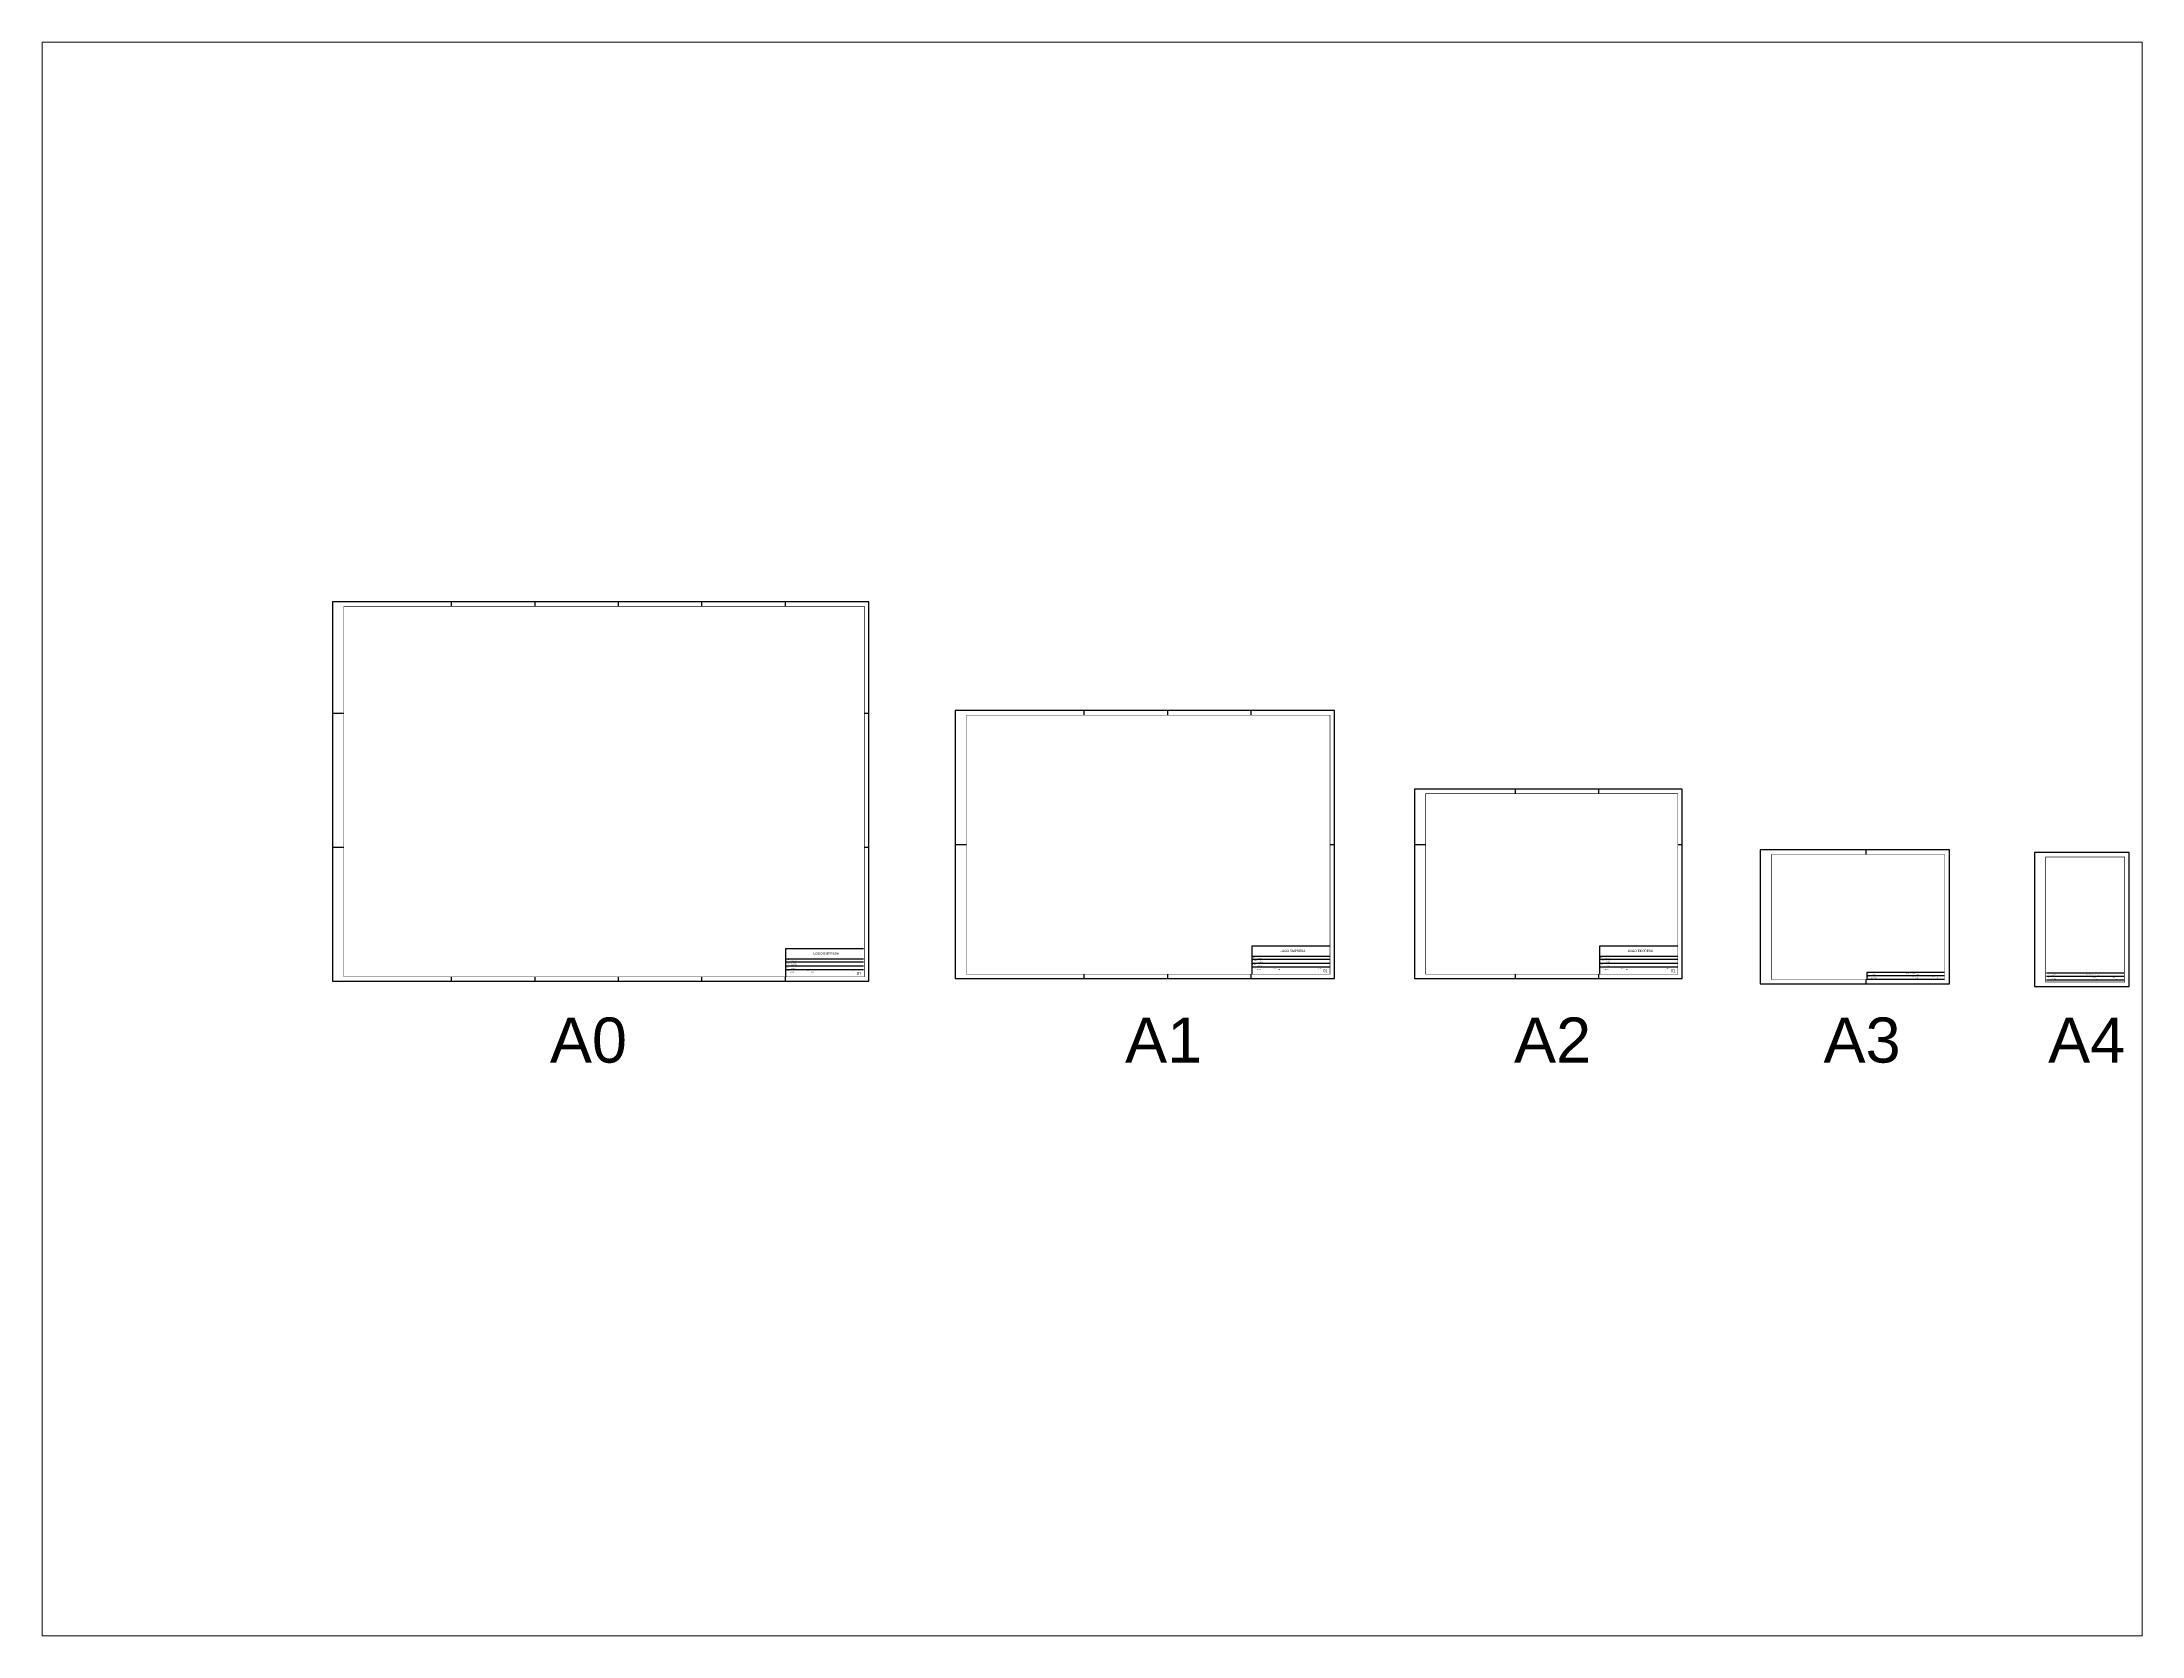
# Paper-space layout 'Layout1' of a CAD drawing. Header units: millimetres. Extents: x 26 to 231, y 20 to 176.
# The model-space entities are those that its viewports show. They can reach past a viewport. Long polylines and large blocks are cut down to what shows.
import ezdxf

# ---------------------------------------------------------------- set-up
doc = ezdxf.new("R2010")
doc.units = ezdxf.units.MM
doc.layers.add('ARQ-FOLHA', color=7, linetype='Continuous')
doc.styles.add('arial', font='arial.ttf')
doc.styles.add('videoaula', font='arial.ttf', dxfattribs={"height": 20})

# ---------------------------------------------------------------- blocks, each defined once
blk = doc.blocks.new('FOLHA A0')
at = {"layer": 'ARQ-FOLHA'}
for p, q in [((1189, 0), (0, 0)), ((0, 0), (0, -841)), ((264, -10), (264, 0)), ((449, -10), (449, 0)), ((634, -10), (634, 0)), ((819, -10), (819, 0)), ((1004, -10), (1004, 0)), ((1189, -841), (1189, 0)), ((0, -247), (25, -247)), ((1179, -247), (1189, -247)), ((0, -544), (25, -544)), ((1179, -544), (1189, -544)), ((264, -841), (264, -831)), ((449, -841), (449, -831)), ((634, -841), (634, -831)), ((819, -841), (819, -831)), ((1004, -841), (1004, -831))]:
    blk.add_line(p, q, dxfattribs=at)
at = {"layer": 'ARQ-FOLHA', "const_width": 1}
blk.add_lwpolyline([(1179, -10), (25, -10), (25, -831), (1179, -831), (1179, -10)], dxfattribs=at)
at = {"layer": 'ARQ-FOLHA'}
blk.add_lwpolyline([(0, -841), (1189, -841)], dxfattribs=at)
blk = doc.blocks.new('FOLHA A1')
at = {"layer": 'ARQ-FOLHA'}
for p, q in [((841, 0), (0, 0)), ((0, 0), (0, -594)), ((286, -10), (286, 0)), ((471, -10), (471, 0)), ((656, -10), (656, 0)), ((841, -594), (841, 0)), ((0, -297), (25, -297)), ((831, -297), (841, -297)), ((0, -594), (841, -594)), ((286, -594), (286, -584)), ((471, -594), (471, -584)), ((656, -594), (656, -584))]:
    blk.add_line(p, q, dxfattribs=at)
at = {"layer": 'ARQ-FOLHA', "const_width": 1}
blk.add_lwpolyline([(25, -10), (25, -584), (831, -584), (831, -10), (25, -10)], dxfattribs=at)
blk = doc.blocks.new('FOLHA A2')
at = {"layer": 'ARQ-FOLHA'}
for p, q in [((594, 0), (0, 0)), ((0, 0), (0, -420)), ((224, -10), (224, 0)), ((409, -10), (409, 0)), ((594, -420), (594, 0)), ((0, -123), (25, -123)), ((584, -123), (594, -123)), ((224, -420), (224, -410)), ((409, -420), (409, -410)), ((0, -420), (594, -420))]:
    blk.add_line(p, q, dxfattribs=at)
at = {"layer": 'ARQ-FOLHA', "const_width": 1}
blk.add_lwpolyline([(25, -410), (584, -410), (584, -10), (25, -10), (25, -410)], dxfattribs=at)
blk = doc.blocks.new('FOLHA A3')
at = {"layer": 'ARQ-FOLHA'}
for p, q in [((420, 0), (0, 0)), ((0, 0), (0, -297)), ((235, -10), (235, 0)), ((420, -297), (420, 0)), ((0, -297), (420, -297)), ((235, -297), (235, -287))]:
    blk.add_line(p, q, dxfattribs=at)
at = {"layer": 'ARQ-FOLHA', "const_width": 1}
blk.add_lwpolyline([(410, -10), (25, -10), (25, -287), (410, -287), (410, -10)], dxfattribs=at)
blk = doc.blocks.new('FOLHA A4')
at = {"layer": 'ARQ-FOLHA'}
for p, q in [((210, 0), (0, 0)), ((0, 0), (0, -297)), ((210, -297), (210, 0)), ((0, -297), (210, -297))]:
    blk.add_line(p, q, dxfattribs=at)
at = {"layer": 'ARQ-FOLHA', "const_width": 1}
blk.add_lwpolyline([(200, -10), (25, -10), (25, -287), (200, -287), (200, -10)], dxfattribs=at)

msp = doc.modelspace()

# ---------------------------------------------------------------- linework, layer by layer
at = {"layer": 'ARQ-FOLHA'}
for p, q in [((12832381646.98657, 4973163402.887199), (12832381473.48657, 4973163402.887199)), ((12832381473.48657, 4973163402.887199), (12832381473.48657, 4973163341.088685)), ((12832381646.98657, 4973163380.399928), (12832381473.48657, 4973163380.399928)), ((12832381473.48657, 4973163374.252404), (12832381473.48657, 4973163374.252404)), ((12832381646.98657, 4973163373.199927), (12832381473.48657, 4973163373.199927)), ((12832382681.20122, 4973163408.730036), (12832382507.70122, 4973163408.730036)), ((12832382507.70122, 4973163408.730036), (12832382507.70122, 4973163346.931521)), ((12832382681.20122, 4973163386.242764), (12832382507.70122, 4973163386.242764)), ((12832382507.70122, 4973163380.095241), (12832382507.70122, 4973163380.095241)), ((12832382681.20122, 4973163379.042764), (12832382507.70122, 4973163379.042764)), ((12832383452.18572, 4973163408.730036), (12832383278.68572, 4973163408.730036)), ((12832383278.68572, 4973163408.730036), (12832383278.68572, 4973163346.931521)), ((12832383452.18572, 4973163386.242764), (12832383278.68572, 4973163386.242764)), ((12832383278.68572, 4973163380.095241), (12832383278.68572, 4973163380.095241)), ((12832383452.18572, 4973163379.042764), (12832383278.68572, 4973163379.042764)), ((12832381473.48657, 4973163364.802404), (12832381473.48657, 4973163364.802404)), ((12832381646.98657, 4973163364.749928), (12832381473.48657, 4973163364.749928)), ((12832381646.98657, 4973163356.299928), (12832381473.48657, 4973163356.299928)), ((12832382507.70122, 4973163370.645241), (12832382507.70122, 4973163370.645241)), ((12832382681.20122, 4973163370.592764), (12832382507.70122, 4973163370.592764)), ((12832382681.20122, 4973163362.142764), (12832382507.70122, 4973163362.142764)), ((12832383278.68572, 4973163370.645241), (12832383278.68572, 4973163370.645241)), ((12832383452.18572, 4973163370.592764), (12832383278.68572, 4973163370.592764)), ((12832383452.18572, 4973163362.142764), (12832383278.68572, 4973163362.142764)), ((12832384043.09935, 4973163350.645837), (12832383871.09935, 4973163350.645837)), ((12832383871.09935, 4973163350.645837), (12832383871.09935, 4973163335.245836)), ((12832384043.09935, 4973163342.945837), (12832383871.09935, 4973163342.945837)), ((12832384043.09935, 4973163335.245836), (12832383871.09935, 4973163335.245836)), ((12832384441.54986, 4973163348.99198), (12832384269.54986, 4973163348.99198)), ((12832384441.54986, 4973163341.291979), (12832384269.54986, 4973163341.291979)), ((12832384441.54986, 4973163333.591979), (12832384269.54986, 4973163333.591979)), ((12832384441.54986, 4973163333.591979), (12832384269.54986, 4973163333.591979))]:
    msp.add_line(p, q, dxfattribs=at)

# ---------------------------------------------------------------- block references
for name, p in [('FOLHA A0', (12832380469.48657, 4973164172.088685)), ('FOLHA A1', (12832381850.20122, 4973163930.931521)), ('FOLHA A2', (12832382868.18572, 4973163756.931523)), ('FOLHA A3', (12832383634.59935, 4973163622.245836)), ('FOLHA A4', (12832384243.04986, 4973163616.402999))]:
    msp.add_blockref(name, p, dxfattribs=at)

# ---------------------------------------------------------------- texts
at = {"char_height": 100, "attachment_point": 1, "style": 'videoaula'}
for s, insert in [('A0', (12832380951.439819, 4973163250.77493)), ('A1', (12832382226.81146, 4973163250.77493)), ('A2', (12832383089.20562, 4973163250.77493)), ('A3', (12832383775.477011, 4973163250.77493)), ('A4', (12832384273.47928, 4973163250.77493))]:
    msp.add_mtext_dynamic_manual_height_columns(s, width=276.50874329, gutter_width=100, heights=[0], dxfattribs=dict(at, insert=insert))
at = {"layer": 'ARQ-FOLHA', "style": 'arial'}
for s, height, p in [('TÍTULO:', 1.3, (12832381474.319429, 4973163377.499946)), ('RESPONSÁVEL TÉCNICO:', 1.3, (12832381474.319429, 4973163370.299946)), ('XXXXX', 2.5, (12832381486.396709, 4973163374.285064)), ('LOGO EMPRESA', 5, (12832381535.903561, 4973163389.982185)), ('TÍTULO:', 1.3, (12832382508.534081, 4973163383.342782)), ('RESPONSÁVEL TÉCNICO:', 1.3, (12832382508.534081, 4973163376.142782)), ('XXXXX', 2.5, (12832382520.611361, 4973163380.1279)), ('XXXXX', 2.5, (12832382520.611361, 4973163372.087725)), ('LOGO EMPRESA', 5, (12832382570.1182, 4973163395.825022)), ('TÍTULO:', 1.3, (12832383279.518579, 4973163383.342782)), ('RESPONSÁVEL TÉCNICO:', 1.3, (12832383279.518579, 4973163376.142782)), ('XXXXX', 2.5, (12832383291.59586, 4973163380.1279)), ('XXXXX', 2.5, (12832383291.59586, 4973163372.087725)), ('LOGO EMPRESA', 5, (12832383341.102711, 4973163395.825022)), ('CLIENTE:', 1.3, (12832381474.319429, 4973163362.212437)), ('DATA:', 1.3, (12832381477.659321, 4973163353.670932)), ('XXXXX', 2, (12832381484.526621, 4973163350.217516)), ('XXXXX', 2, (12832381486.396709, 4973163358.157379)), ('XXXXX', 2.5, (12832381486.396709, 4973163366.244888)), ('ESCALA:', 1.3, (12832381521.21793, 4973163353.670932)), ('1:50', 2, (12832381530.708651, 4973163350.217516)), ('FOLHA:', 1.3, (12832381620.4081, 4973163353.217598)), ('CLIENTE:', 1.3, (12832382508.534081, 4973163368.055273)), ('DATA:', 1.3, (12832382511.87397, 4973163359.513768)), ('XXXXX', 2, (12832382518.741261, 4973163356.060352)), ('XXXXX', 2, (12832382520.611361, 4973163364.000216)), ('ESCALA:', 1.3, (12832382555.432581, 4973163359.513768)), ('1:50', 2, (12832382564.92329, 4973163356.060352)), ('FOLHA:', 1.3, (12832382654.622749, 4973163359.060434)), ('CLIENTE:', 1.3, (12832383279.518579, 4973163368.055273)), ('DATA:', 1.3, (12832383282.858471, 4973163359.513768)), ('XXXXX', 2, (12832383289.72576, 4973163356.060352)), ('XXXXX', 2, (12832383291.59586, 4973163364.000216)), ('ESCALA:', 1.3, (12832383326.41708, 4973163359.513768)), ('1:50', 2, (12832383335.907789, 4973163356.060352)), ('FOLHA:', 1.3, (12832383425.60725, 4973163359.060434)), ('TÍTULO:', 1.3, (12832383871.932211, 4973163347.745854)), ('DATA:', 1.3, (12832383872.039431, 4973163340.315188)), ('00/00/00', 2, (12832383881.530149, 4973163336.861773)), ('XXX', 2.5, (12832383884.009489, 4973163344.530972)), ('RESPONSÁVEL TÉCNICO:', 1.3, (12832383957.932211, 4973163347.745854)), ('ESCALA:', 1.3, (12832383972.92803, 4973163340.316841)), ('XXX', 2, (12832383979.795321, 4973163336.863425)), ('XXX', 2.5, (12832383981.109921, 4973163343.690797)), ('FOLHA:', 1.3, (12832384016.486629, 4973163340.316841)), ('XX', 2, (12832384025.97735, 4973163336.863425)), ('TÍTULO:', 1.3, (12832384270.382721, 4973163346.091997)), ('DATA:', 1.3, (12832384270.515779, 4973163338.662983)), ('00/00/00', 2, (12832384280.0065, 4973163335.209568)), ('XXX', 2.5, (12832384282.459999, 4973163342.877115)), ('RESPONSÁVEL TÉCNICO:', 1.3, (12832384356.382721, 4973163346.091997)), ('ESCALA:', 1.3, (12832384371.37855, 4973163338.662984)), ('XXX', 2, (12832384378.24584, 4973163335.209568)), ('XXX', 2.5, (12832384379.56044, 4973163342.03694)), ('FOLHA:', 1.3, (12832384414.937149, 4973163338.662984)), ('XX', 2, (12832384424.42787, 4973163335.209568))]:
    msp.add_text(s, height=height, dxfattribs=at).set_placement(p)
for p in [(12832381631.62426, 4973163345.373716), (12832382665.8389, 4973163351.216553), (12832383436.8234, 4973163351.216553)]:
    msp.add_attdef('01', p, '01', height=6.5, dxfattribs=at)

psp = doc.layouts.get("Layout1")

# ---------------------------------------------------------------- viewports
at = {"layer": '0', "view_target_point": (12832380756.171511, 4973163698.567895)}
psp.add_viewport(center=(128.5, 97.5), size=(205.6, 156), view_center_point=(1397.213844, -52.142909), view_height=3533.0247846, dxfattribs=at)

doc.saveas('drawing.dxf')
